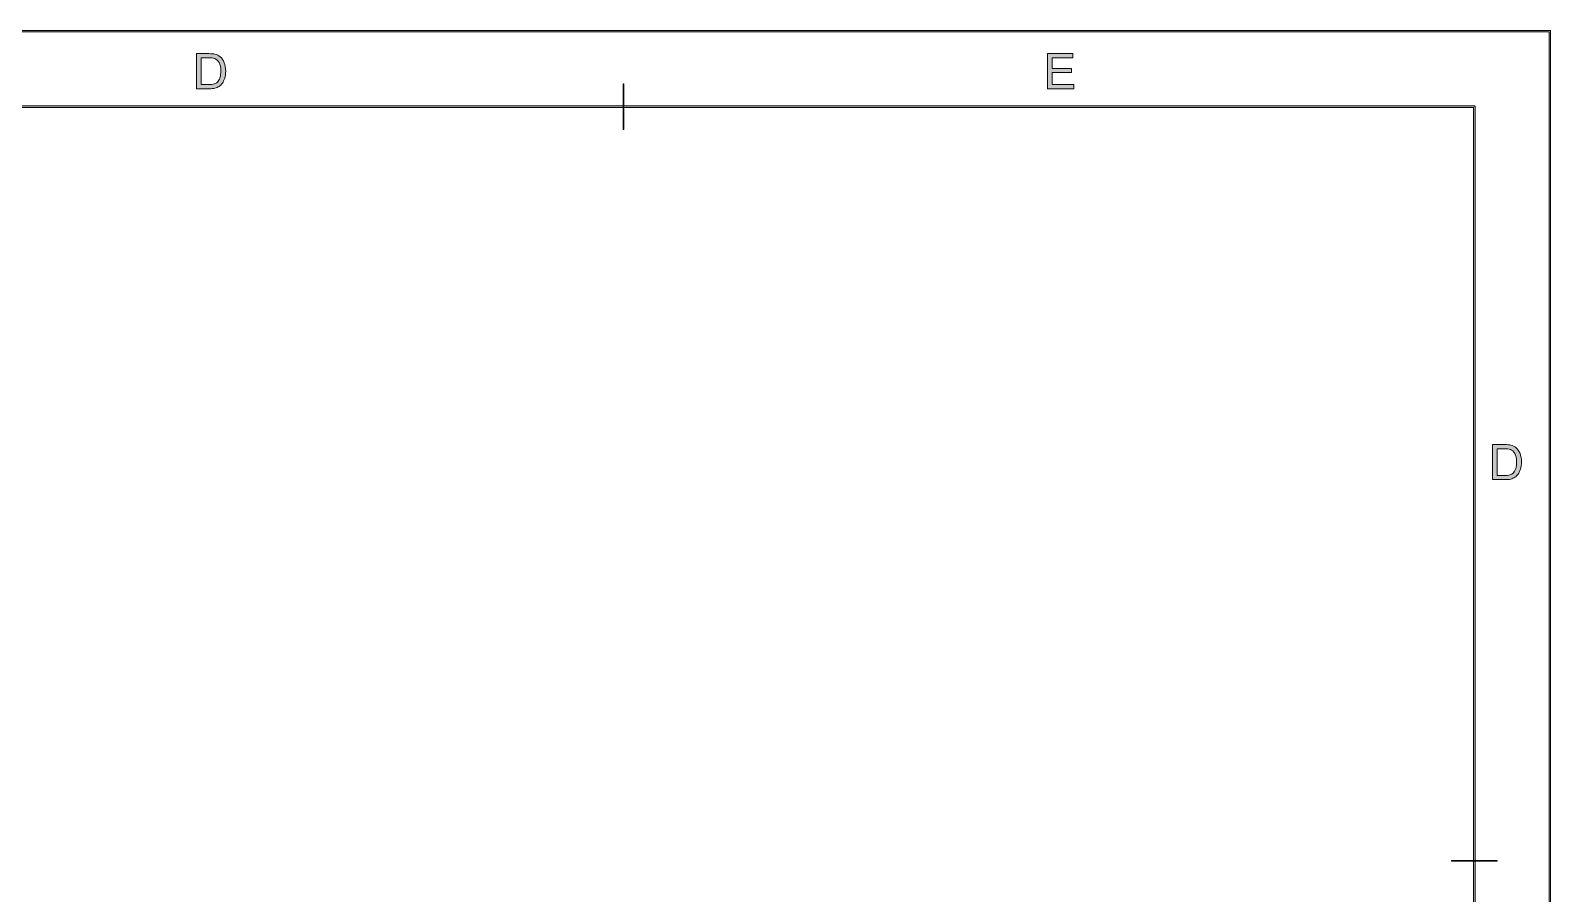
# Model space of a CAD drawing. Header units: inches. Extents: x 0.54 to 10.46, y 0.74 to 7.76.
# Drawn here: x 7.097 to 10.465, y 5.849 to 7.761 of the extents above; entities that cross this region are included whole.
import ezdxf

# ---------------------------------------------------------------- set-up
doc = ezdxf.new("R2010")
doc.units = ezdxf.units.IN
doc.header["$MEASUREMENT"] = 0
doc.layers.add('BG', color=7, linetype='Continuous')

# ---------------------------------------------------------------- blocks, each defined once
blk = doc.blocks.new('block 2')
at = {"layer": 'BG', "true_color": 0xffffff}
h = blk.add_hatch(color=7, dxfattribs=at)
h.dxf.hatch_style = 2
edge = h.paths.add_edge_path()
edge.add_spline(control_points=[(10.296, 0.9061), (10.296, 0.9061), (0.8711, 0.9061), (0.8711, 0.9061), (0.8702, 0.9061), (0.8694, 0.9069), (0.8694, 0.9079), (0.8694, 0.9079), (0.8694, 7.5922), (0.8694, 7.5922), (0.8694, 7.5931), (0.8702, 7.5939), (0.8711, 7.5939), (0.8711, 7.5939), (10.296, 7.5939), (10.296, 7.5939), (10.297, 7.5939), (10.2977, 7.5931), (10.2977, 7.5922), (10.2977, 7.5922), (10.2977, 0.9079), (10.2977, 0.9079), (10.2977, 0.9069), (10.297, 0.9061), (10.296, 0.9061)], knot_values=[0, 0, 0, 0, 1, 1, 1, 2, 2, 2, 3, 3, 3, 4, 4, 4, 5, 5, 5, 6, 6, 6, 7, 7, 7, 8, 8, 8, 8], degree=3, periodic=1)
h.paths.add_polyline_path([(0.8729, 0.9096), (10.2943, 0.9096), (10.2943, 7.5904), (0.8729, 7.5904)])
at = {"layer": 'BG', "lineweight": 0}
blk.add_lwpolyline([(0.8729, 0.9096), (10.2943, 0.9096), (10.2943, 7.5904), (0.8729, 7.5904), (0.8729, 0.9096)], dxfattribs=at)
blk.add_open_spline([(10.296, 0.9061), (10.296, 0.9061), (0.8711, 0.9061), (0.8711, 0.9061), (0.8702, 0.9061), (0.8694, 0.9069), (0.8694, 0.9079), (0.8694, 0.9079), (0.8694, 7.5922), (0.8694, 7.5922), (0.8694, 7.5931), (0.8702, 7.5939), (0.8711, 7.5939), (0.8711, 7.5939), (10.296, 7.5939), (10.296, 7.5939), (10.297, 7.5939), (10.2977, 7.5931), (10.2977, 7.5922), (10.2977, 7.5922), (10.2977, 0.9079), (10.2977, 0.9079), (10.2977, 0.9069), (10.297, 0.9061), (10.296, 0.9061)], degree=3, knots=[0, 0, 0, 0, 1, 1, 1, 2, 2, 2, 3, 3, 3, 4, 4, 4, 5, 5, 5, 6, 6, 6, 7, 7, 7, 8, 8, 8, 8], dxfattribs=at)
blk = doc.blocks.new('block 5')
at = {"layer": 'BG', "true_color": 0xffffff}
h = blk.add_hatch(color=7, dxfattribs=at)
h.dxf.hatch_style = 2
edge = h.paths.add_edge_path()
edge.add_spline(control_points=[(10.3461, 5.9204), (10.3461, 5.9204), (10.2458, 5.9204), (10.2458, 5.9204), (10.2455, 5.9204), (10.2452, 5.9207), (10.2452, 5.9211), (10.2452, 5.9215), (10.2455, 5.9218), (10.2458, 5.9218), (10.2458, 5.9218), (10.3461, 5.9218), (10.3461, 5.9218), (10.3465, 5.9218), (10.3468, 5.9215), (10.3468, 5.9211), (10.3468, 5.9207), (10.3465, 5.9204), (10.3461, 5.9204)], knot_values=[0, 0, 0, 0, 1, 1, 1, 2, 2, 2, 3, 3, 3, 4, 4, 4, 5, 5, 5, 6, 6, 6, 6], degree=3, periodic=1)
at = {"layer": 'BG', "lineweight": 0}
blk.add_open_spline([(10.3461, 5.9204), (10.3461, 5.9204), (10.2458, 5.9204), (10.2458, 5.9204), (10.2455, 5.9204), (10.2452, 5.9207), (10.2452, 5.9211), (10.2452, 5.9215), (10.2455, 5.9218), (10.2458, 5.9218), (10.2458, 5.9218), (10.3461, 5.9218), (10.3461, 5.9218), (10.3465, 5.9218), (10.3468, 5.9215), (10.3468, 5.9211), (10.3468, 5.9207), (10.3465, 5.9204), (10.3461, 5.9204)], degree=3, knots=[0, 0, 0, 0, 1, 1, 1, 2, 2, 2, 3, 3, 3, 4, 4, 4, 5, 5, 5, 6, 6, 6, 6], dxfattribs=at)
blk = doc.blocks.new('block 29')
at = {"layer": 'BG', "true_color": 0xffffff}
h = blk.add_hatch(color=7, dxfattribs=at)
h.dxf.hatch_style = 2
edge = h.paths.add_edge_path()
edge.add_spline(control_points=[(8.411, 7.5413), (8.4106, 7.5413), (8.4103, 7.5416), (8.4103, 7.542), (8.4103, 7.542), (8.4103, 7.6423), (8.4103, 7.6423), (8.4103, 7.6427), (8.4106, 7.643), (8.411, 7.643), (8.4114, 7.643), (8.4117, 7.6427), (8.4117, 7.6423), (8.4117, 7.6423), (8.4117, 7.542), (8.4117, 7.542), (8.4117, 7.5416), (8.4114, 7.5413), (8.411, 7.5413)], knot_values=[0, 0, 0, 0, 1, 1, 1, 2, 2, 2, 3, 3, 3, 4, 4, 4, 5, 5, 5, 6, 6, 6, 6], degree=3, periodic=1)
at = {"layer": 'BG', "lineweight": 0}
blk.add_open_spline([(8.411, 7.5413), (8.4106, 7.5413), (8.4103, 7.5416), (8.4103, 7.542), (8.4103, 7.542), (8.4103, 7.6423), (8.4103, 7.6423), (8.4103, 7.6427), (8.4106, 7.643), (8.411, 7.643), (8.4114, 7.643), (8.4117, 7.6427), (8.4117, 7.6423), (8.4117, 7.6423), (8.4117, 7.542), (8.4117, 7.542), (8.4117, 7.5416), (8.4114, 7.5413), (8.411, 7.5413)], degree=3, knots=[0, 0, 0, 0, 1, 1, 1, 2, 2, 2, 3, 3, 3, 4, 4, 4, 5, 5, 5, 6, 6, 6, 6], dxfattribs=at)
blk = doc.blocks.new('block 28')
at = {"layer": 'BG'}
blk.add_blockref('block 29', (0, 0), dxfattribs=at)
blk = doc.blocks.new('block 37')
at = {"layer": 'BG', "true_color": 0xffffff}
h = blk.add_hatch(color=7, dxfattribs=at)
h.dxf.hatch_style = 2
edge = h.paths.add_edge_path()
edge.add_spline(control_points=[(7.465, 7.6317), (7.465, 7.6317), (7.465, 7.7095), (7.465, 7.7095), (7.465, 7.7095), (7.4918, 7.7095), (7.4918, 7.7095), (7.4979, 7.7095), (7.5025, 7.7092), (7.5057, 7.7084), (7.5101, 7.7074), (7.5139, 7.7055), (7.5171, 7.7028), (7.5212, 7.6994), (7.5243, 7.6949), (7.5263, 7.6895), (7.5283, 7.6841), (7.5294, 7.678), (7.5294, 7.671), (7.5294, 7.6651), (7.5287, 7.6599), (7.5273, 7.6553), (7.5259, 7.6507), (7.5241, 7.647), (7.522, 7.644), (7.5198, 7.641), (7.5175, 7.6386), (7.5149, 7.6369), (7.5123, 7.6352), (7.5092, 7.6339), (7.5056, 7.633), (7.502, 7.6321), (7.4978, 7.6317), (7.4931, 7.6317), (7.4931, 7.6317), (7.465, 7.6317), (7.465, 7.6317)], knot_values=[0, 0, 0, 0, 1, 1, 1, 2, 2, 2, 3, 3, 3, 4, 4, 4, 5, 5, 5, 6, 6, 6, 7, 7, 7, 8, 8, 8, 9, 9, 9, 10, 10, 10, 11, 11, 11, 12, 12, 12, 12], degree=3, periodic=1)
edge = h.paths.add_edge_path()
edge.add_spline(control_points=[(7.4753, 7.6409), (7.4753, 7.6409), (7.4919, 7.6409), (7.4919, 7.6409), (7.4971, 7.6409), (7.5011, 7.6414), (7.504, 7.6423), (7.5069, 7.6433), (7.5093, 7.6446), (7.511, 7.6463), (7.5134, 7.6488), (7.5153, 7.6521), (7.5167, 7.6562), (7.5181, 7.6603), (7.5187, 7.6653), (7.5187, 7.6712), (7.5187, 7.6793), (7.5174, 7.6856), (7.5147, 7.69), (7.5121, 7.6943), (7.5088, 7.6973), (7.505, 7.6987), (7.5022, 7.6998), (7.4978, 7.7003), (7.4917, 7.7003), (7.4917, 7.7003), (7.4753, 7.7003), (7.4753, 7.7003), (7.4753, 7.7003), (7.4753, 7.6409), (7.4753, 7.6409)], knot_values=[0, 0, 0, 0, 1, 1, 1, 2, 2, 2, 3, 3, 3, 4, 4, 4, 5, 5, 5, 6, 6, 6, 7, 7, 7, 8, 8, 8, 9, 9, 9, 10, 10, 10, 10], degree=3, periodic=1)
at = {"layer": 'BG', "lineweight": 0}
for points, knots in [([(7.465, 7.6317), (7.465, 7.6317), (7.465, 7.7095), (7.465, 7.7095), (7.465, 7.7095), (7.4918, 7.7095), (7.4918, 7.7095), (7.4979, 7.7095), (7.5025, 7.7092), (7.5057, 7.7084), (7.5101, 7.7074), (7.5139, 7.7055), (7.5171, 7.7028), (7.5212, 7.6994), (7.5243, 7.6949), (7.5263, 7.6895), (7.5283, 7.6841), (7.5294, 7.678), (7.5294, 7.671), (7.5294, 7.6651), (7.5287, 7.6599), (7.5273, 7.6553), (7.5259, 7.6507), (7.5241, 7.647), (7.522, 7.644), (7.5198, 7.641), (7.5175, 7.6386), (7.5149, 7.6369), (7.5123, 7.6352), (7.5092, 7.6339), (7.5056, 7.633), (7.502, 7.6321), (7.4978, 7.6317), (7.4931, 7.6317), (7.4931, 7.6317), (7.465, 7.6317), (7.465, 7.6317)], [0, 0, 0, 0, 1, 1, 1, 2, 2, 2, 3, 3, 3, 4, 4, 4, 5, 5, 5, 6, 6, 6, 7, 7, 7, 8, 8, 8, 9, 9, 9, 10, 10, 10, 11, 11, 11, 12, 12, 12, 12]), ([(7.4753, 7.6409), (7.4753, 7.6409), (7.4919, 7.6409), (7.4919, 7.6409), (7.4971, 7.6409), (7.5011, 7.6414), (7.504, 7.6423), (7.5069, 7.6433), (7.5093, 7.6446), (7.511, 7.6463), (7.5134, 7.6488), (7.5153, 7.6521), (7.5167, 7.6562), (7.5181, 7.6603), (7.5187, 7.6653), (7.5187, 7.6712), (7.5187, 7.6793), (7.5174, 7.6856), (7.5147, 7.69), (7.5121, 7.6943), (7.5088, 7.6973), (7.505, 7.6987), (7.5022, 7.6998), (7.4978, 7.7003), (7.4917, 7.7003), (7.4917, 7.7003), (7.4753, 7.7003), (7.4753, 7.7003), (7.4753, 7.7003), (7.4753, 7.6409), (7.4753, 7.6409)], [0, 0, 0, 0, 1, 1, 1, 2, 2, 2, 3, 3, 3, 4, 4, 4, 5, 5, 5, 6, 6, 6, 7, 7, 7, 8, 8, 8, 9, 9, 9, 10, 10, 10, 10])]:
    blk.add_open_spline(points, degree=3, knots=knots, dxfattribs=at)
blk = doc.blocks.new('block 36')
at = {"layer": 'BG'}
blk.add_blockref('block 37', (0, 0), dxfattribs=at)
blk = doc.blocks.new('block 39')
at = {"layer": 'BG', "true_color": 0xffffff}
h = blk.add_hatch(color=7, dxfattribs=at)
h.dxf.hatch_style = 2
h.paths.add_polyline_path([(9.3502, 7.6317), (9.3502, 7.7095), (9.4065, 7.7095), (9.4065, 7.7003), (9.3605, 7.7003), (9.3605, 7.6765), (9.4036, 7.6765), (9.4036, 7.6674), (9.3605, 7.6674), (9.3605, 7.6409), (9.4083, 7.6409), (9.4083, 7.6317)])
at = {"layer": 'BG', "lineweight": 0}
blk.add_lwpolyline([(9.3502, 7.6317), (9.3502, 7.7095), (9.4065, 7.7095), (9.4065, 7.7003), (9.3605, 7.7003), (9.3605, 7.6765), (9.4036, 7.6765), (9.4036, 7.6674), (9.3605, 7.6674), (9.3605, 7.6409), (9.4083, 7.6409), (9.4083, 7.6317), (9.3502, 7.6317)], dxfattribs=at)
blk = doc.blocks.new('block 38')
at = {"layer": 'BG'}
blk.add_blockref('block 39', (0, 0), dxfattribs=at)
blk = doc.blocks.new('block 61')
at = {"layer": 'BG', "true_color": 0xffffff}
h = blk.add_hatch(color=7, dxfattribs=at)
h.dxf.hatch_style = 2
edge = h.paths.add_edge_path()
edge.add_spline(control_points=[(10.3358, 6.7658), (10.3358, 6.7658), (10.3358, 6.8436), (10.3358, 6.8436), (10.3358, 6.8436), (10.3626, 6.8436), (10.3626, 6.8436), (10.3687, 6.8436), (10.3733, 6.8432), (10.3765, 6.8425), (10.381, 6.8414), (10.3848, 6.8396), (10.3879, 6.8369), (10.392, 6.8334), (10.3951, 6.829), (10.3971, 6.8236), (10.3992, 6.8182), (10.4002, 6.812), (10.4002, 6.8051), (10.4002, 6.7992), (10.3995, 6.7939), (10.3981, 6.7894), (10.3967, 6.7848), (10.395, 6.781), (10.3928, 6.778), (10.3906, 6.7751), (10.3883, 6.7727), (10.3857, 6.771), (10.3832, 6.7693), (10.38, 6.768), (10.3764, 6.7671), (10.3728, 6.7662), (10.3686, 6.7658), (10.3639, 6.7658), (10.3639, 6.7658), (10.3358, 6.7658), (10.3358, 6.7658)], knot_values=[0, 0, 0, 0, 1, 1, 1, 2, 2, 2, 3, 3, 3, 4, 4, 4, 5, 5, 5, 6, 6, 6, 7, 7, 7, 8, 8, 8, 9, 9, 9, 10, 10, 10, 11, 11, 11, 12, 12, 12, 12], degree=3, periodic=1)
edge = h.paths.add_edge_path()
edge.add_spline(control_points=[(10.3461, 6.7749), (10.3461, 6.7749), (10.3628, 6.7749), (10.3628, 6.7749), (10.3679, 6.7749), (10.3719, 6.7754), (10.3748, 6.7764), (10.3778, 6.7773), (10.3801, 6.7787), (10.3818, 6.7804), (10.3843, 6.7829), (10.3861, 6.7861), (10.3875, 6.7903), (10.3889, 6.7944), (10.3896, 6.7994), (10.3896, 6.8053), (10.3896, 6.8134), (10.3882, 6.8197), (10.3856, 6.824), (10.3829, 6.8284), (10.3796, 6.8313), (10.3758, 6.8328), (10.373, 6.8339), (10.3686, 6.8344), (10.3625, 6.8344), (10.3625, 6.8344), (10.3461, 6.8344), (10.3461, 6.8344), (10.3461, 6.8344), (10.3461, 6.7749), (10.3461, 6.7749)], knot_values=[0, 0, 0, 0, 1, 1, 1, 2, 2, 2, 3, 3, 3, 4, 4, 4, 5, 5, 5, 6, 6, 6, 7, 7, 7, 8, 8, 8, 9, 9, 9, 10, 10, 10, 10], degree=3, periodic=1)
at = {"layer": 'BG', "lineweight": 0}
for points, knots in [([(10.3358, 6.7658), (10.3358, 6.7658), (10.3358, 6.8436), (10.3358, 6.8436), (10.3358, 6.8436), (10.3626, 6.8436), (10.3626, 6.8436), (10.3687, 6.8436), (10.3733, 6.8432), (10.3765, 6.8425), (10.381, 6.8414), (10.3848, 6.8396), (10.3879, 6.8369), (10.392, 6.8334), (10.3951, 6.829), (10.3971, 6.8236), (10.3992, 6.8182), (10.4002, 6.812), (10.4002, 6.8051), (10.4002, 6.7992), (10.3995, 6.7939), (10.3981, 6.7894), (10.3967, 6.7848), (10.395, 6.781), (10.3928, 6.778), (10.3906, 6.7751), (10.3883, 6.7727), (10.3857, 6.771), (10.3832, 6.7693), (10.38, 6.768), (10.3764, 6.7671), (10.3728, 6.7662), (10.3686, 6.7658), (10.3639, 6.7658), (10.3639, 6.7658), (10.3358, 6.7658), (10.3358, 6.7658)], [0, 0, 0, 0, 1, 1, 1, 2, 2, 2, 3, 3, 3, 4, 4, 4, 5, 5, 5, 6, 6, 6, 7, 7, 7, 8, 8, 8, 9, 9, 9, 10, 10, 10, 11, 11, 11, 12, 12, 12, 12]), ([(10.3461, 6.7749), (10.3461, 6.7749), (10.3628, 6.7749), (10.3628, 6.7749), (10.3679, 6.7749), (10.3719, 6.7754), (10.3748, 6.7764), (10.3778, 6.7773), (10.3801, 6.7787), (10.3818, 6.7804), (10.3843, 6.7829), (10.3861, 6.7861), (10.3875, 6.7903), (10.3889, 6.7944), (10.3896, 6.7994), (10.3896, 6.8053), (10.3896, 6.8134), (10.3882, 6.8197), (10.3856, 6.824), (10.3829, 6.8284), (10.3796, 6.8313), (10.3758, 6.8328), (10.373, 6.8339), (10.3686, 6.8344), (10.3625, 6.8344), (10.3625, 6.8344), (10.3461, 6.8344), (10.3461, 6.8344), (10.3461, 6.8344), (10.3461, 6.7749), (10.3461, 6.7749)], [0, 0, 0, 0, 1, 1, 1, 2, 2, 2, 3, 3, 3, 4, 4, 4, 5, 5, 5, 6, 6, 6, 7, 7, 7, 8, 8, 8, 9, 9, 9, 10, 10, 10, 10])]:
    blk.add_open_spline(points, degree=3, knots=knots, dxfattribs=at)
blk = doc.blocks.new('block 62')
at = {"layer": 'BG', "true_color": 0xffffff}
h = blk.add_hatch(color=7, dxfattribs=at)
h.dxf.hatch_style = 2
edge = h.paths.add_edge_path()
edge.add_spline(control_points=[(10.4631, 0.739), (10.4631, 0.739), (0.5369, 0.739), (0.5369, 0.739), (0.5359, 0.739), (0.5352, 0.7398), (0.5352, 0.7407), (0.5352, 0.7407), (0.5352, 7.7593), (0.5352, 7.7593), (0.5352, 7.7602), (0.5359, 7.761), (0.5369, 7.761), (0.5369, 7.761), (10.4631, 7.761), (10.4631, 7.761), (10.4641, 7.761), (10.4648, 7.7602), (10.4648, 7.7593), (10.4648, 7.7593), (10.4648, 0.7407), (10.4648, 0.7407), (10.4648, 0.7398), (10.4641, 0.739), (10.4631, 0.739)], knot_values=[0, 0, 0, 0, 1, 1, 1, 2, 2, 2, 3, 3, 3, 4, 4, 4, 5, 5, 5, 6, 6, 6, 7, 7, 7, 8, 8, 8, 8], degree=3, periodic=1)
h.paths.add_polyline_path([(0.5386, 0.7425), (10.4614, 0.7425), (10.4614, 7.7575), (0.5386, 7.7575)])
at = {"layer": 'BG', "lineweight": 0}
blk.add_lwpolyline([(0.5386, 0.7425), (10.4614, 0.7425), (10.4614, 7.7575), (0.5386, 7.7575), (0.5386, 0.7425)], dxfattribs=at)
blk.add_open_spline([(10.4631, 0.739), (10.4631, 0.739), (0.5369, 0.739), (0.5369, 0.739), (0.5359, 0.739), (0.5352, 0.7398), (0.5352, 0.7407), (0.5352, 0.7407), (0.5352, 7.7593), (0.5352, 7.7593), (0.5352, 7.7602), (0.5359, 7.761), (0.5369, 7.761), (0.5369, 7.761), (10.4631, 7.761), (10.4631, 7.761), (10.4641, 7.761), (10.4648, 7.7602), (10.4648, 7.7593), (10.4648, 7.7593), (10.4648, 0.7407), (10.4648, 0.7407), (10.4648, 0.7398), (10.4641, 0.739), (10.4631, 0.739)], degree=3, knots=[0, 0, 0, 0, 1, 1, 1, 2, 2, 2, 3, 3, 3, 4, 4, 4, 5, 5, 5, 6, 6, 6, 7, 7, 7, 8, 8, 8, 8], dxfattribs=at)

msp = doc.modelspace()

# ---------------------------------------------------------------- block references
at = {"layer": 'BG'}
for name in ['block 62', 'block 36', 'block 38', 'block 28', 'block 2', 'block 61', 'block 5']:
    msp.add_blockref(name, (0, 0), dxfattribs=at)

doc.saveas('drawing.dxf')
